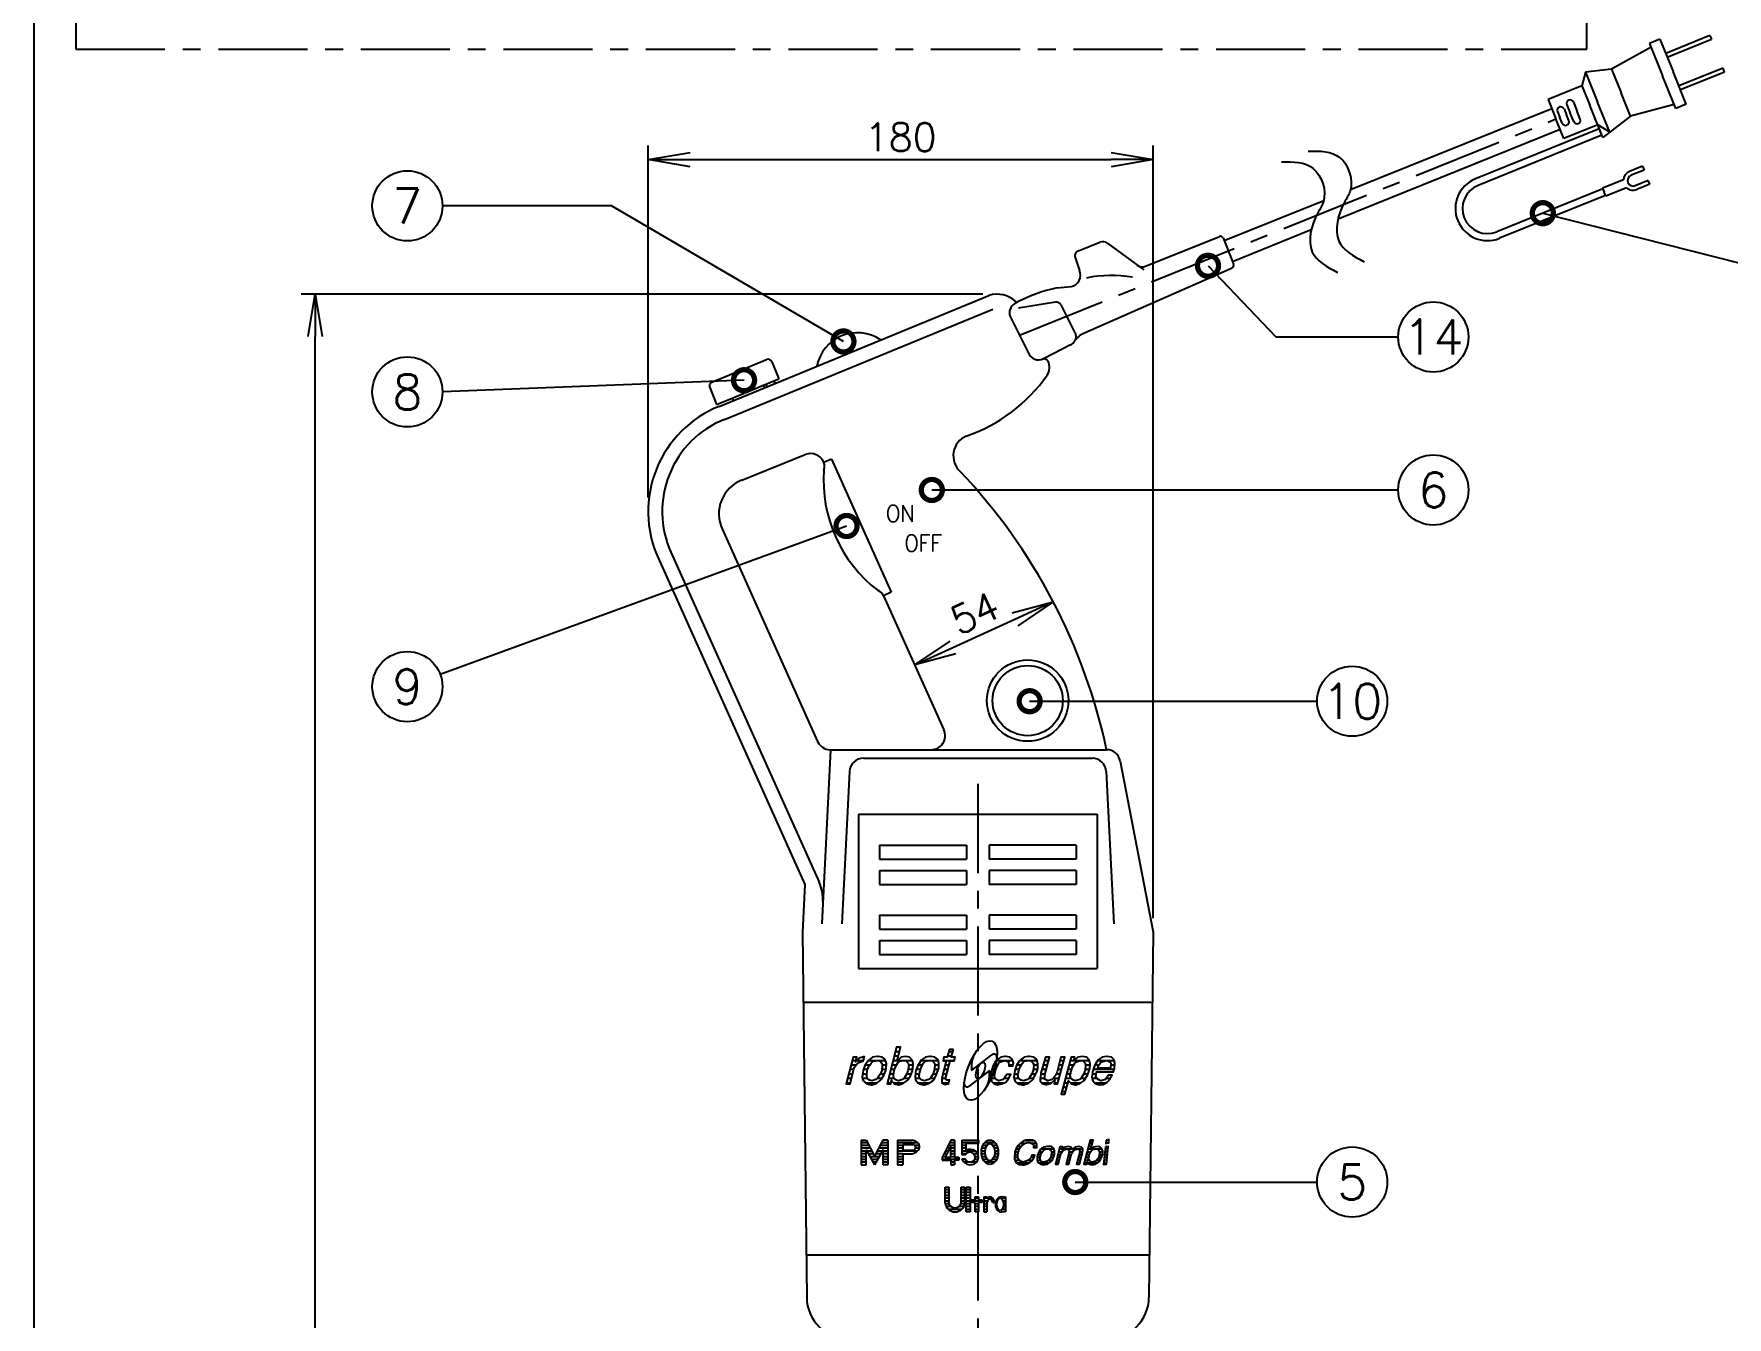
# Model space of a CAD drawing. Extents: x 115 to 2025, y 0 to 1377.
# Drawn here: x 115 to 719, y 689 to 1146 of the extents above; entities that cross this region are included whole.
import ezdxf
from ezdxf.enums import TextEntityAlignment as Align

# ---------------------------------------------------------------- set-up
doc = ezdxf.new("R2010")
doc.units = 0
doc.header["$PDMODE"] = 3
doc.linetypes.add('CENTER', pattern=[50.8, 31.75, -6.35, 6.35, -6.35])
doc.layers.get('0').update_dxf_attribs({"linetype": 'CONTINUOUS'})
doc.layers.get('DEFPOINTS').update_dxf_attribs({"linetype": 'CONTINUOUS'})
for name, color, linetype in [('DANMEN', 7, 'CONTINUOUS'), ('SUNPOU', 7, 'CONTINUOUS'), ('WAKU', 7, 'CONTINUOUS')]:
    doc.layers.add(name, color=color, linetype=linetype)
doc.styles.get("Standard").update_dxf_attribs({"font": 'romans.shx', "bigfont": 'extfont.shx'})
doc.dimstyles.get("Standard").update_dxf_attribs({"dimscale": 5, "dimtxt": 2, "dimasz": 3, "dimexe": 1, "dimexo": 1, "dimgap": 0.6, "dimtad": 3, "dimdec": 0, "dimzin": 0, "dimdsep": 46, "dimtxsty": 'STANDARD', "dimblk1": 'OPEN', "dimblk2": 'OPEN', "dimsah": 1, "dimcen": 1.5, "dimadec": 0, "dimazin": 0, "dimtfac": 1, "dimtdec": 0, "dimtmove": 0, "dimatfit": 0, "dimldrblk": 'DOTSMALL', "dimfxl": 1, "dimtvp": 1, "dimtolj": 1, "dimtzin": 0, "dimarcsym": 0})

# ---------------------------------------------------------------- blocks, each defined once
blk = doc.blocks.new('_DotSmall')
at = {"color": 0, "linetype": 'ByBlock', "const_width": 0.5}
blk.add_lwpolyline([(-0.0625, 0, 1), (0.0625, 0, 1)], format="xyb", close=True, dxfattribs=at)
blk = doc.blocks.new('_OPEN')
at = {"color": 0, "linetype": 'ByBlock'}
for p, q in [((-1, 0.167), (0, 0)), ((0, 0), (-1, -0.167)), ((0, 0), (-1, 0))]:
    blk.add_line(p, q, dxfattribs=at)
blk = doc.blocks.new('*D4')
at = {"layer": 'DEFPOINTS', "color": 0}
for p in [(513.95, 1101.6), (333.95, 976.23), (513.95, 826.31)]:
    blk.add_point(p, dxfattribs=at)
at = {"layer": 'SUNPOU', "color": 0, "lineweight": -2}
for p, q in [((333.95, 981.23), (333.95, 1106.6)), ((513.95, 831.31), (513.95, 1106.6)), ((348.95, 1101.6), (498.95, 1101.6))]:
    blk.add_line(p, q, dxfattribs=at)
at = {"layer": 'SUNPOU', "color": 0, "lineweight": -2, "xscale": 15, "yscale": 15, "zscale": 15, "rotation": 180}
blk.add_blockref('_OPEN', (333.95, 1101.6), dxfattribs=at)
at = {"layer": 'SUNPOU', "color": 0, "lineweight": -2, "xscale": 15, "yscale": 15, "zscale": 15}
blk.add_blockref('_OPEN', (513.95, 1101.6), dxfattribs=at)
at = {"layer": 'SUNPOU', "color": 0, "insert": (423.95, 1109.6), "char_height": 10, "attachment_point": 5}
blk.add_mtext('\\A1;180', dxfattribs=at)
blk = doc.blocks.new('*D5')
at = {"layer": 'DEFPOINTS', "color": 0}
for p in [(478.34, 943.99), (478.34, 943.99), (428.94, 921.51)]:
    blk.add_point(p, dxfattribs=at)
at = {"layer": 'SUNPOU', "color": 0, "lineweight": -2}
blk.add_line((442.59, 927.72), (464.69, 937.78), dxfattribs=at)
at = {"layer": 'SUNPOU', "color": 0, "lineweight": -2, "xscale": 15, "yscale": 15, "zscale": 15}
for p, rotation in [((478.34, 943.99), 24.46685338692671), ((428.94, 921.51), 204.4668533869267)]:
    blk.add_blockref('_OPEN', p, dxfattribs=dict(at, rotation=rotation))
at = {"layer": 'SUNPOU', "color": 0, "insert": (450.33, 940.03), "char_height": 10, "attachment_point": 5, "rotation": 24.46685}
blk.add_mtext('\\A1;54', dxfattribs=at)
blk = doc.blocks.new('*D16')
at = {"layer": 'DEFPOINTS', "color": 0}
for p in [(215.28, 1053.63), (458.27, 1053.63), (406.54, 165.81)]:
    blk.add_point(p, dxfattribs=at)
at = {"layer": 'SUNPOU', "color": 0, "lineweight": -2}
for p, q in [((453.27, 1053.63), (210.28, 1053.63)), ((215.28, 180.81), (215.28, 1038.63)), ((401.54, 165.81), (210.28, 165.81))]:
    blk.add_line(p, q, dxfattribs=at)
at = {"layer": 'SUNPOU', "color": 0, "lineweight": -2, "xscale": 15, "yscale": 15, "zscale": 15}
for p, rotation in [((215.28, 1053.63), 90), ((215.28, 165.81), 270)]:
    blk.add_blockref('_OPEN', p, dxfattribs=dict(at, rotation=rotation))
at = {"layer": 'SUNPOU', "color": 0, "insert": (207.28, 609.72), "char_height": 10, "attachment_point": 5, "rotation": 90}
blk.add_mtext('\\A1;880', dxfattribs=at)

msp = doc.modelspace()

# ---------------------------------------------------------------- linework, layer by layer
at = {"color": 2}
for p, q in [((691.41, 1141.66), (677.32, 1133.81)), ((694.55, 1144.55), (690.85, 1143.05)), ((690.85, 1143.05), (695.53, 1131.46)), ((694.55, 1144.55), (699.24, 1132.96)), ((712.38, 1145.81), (696.61, 1139.45)), ((712.94, 1144.42), (697.18, 1138.06)), ((712.38, 1145.81), (712.94, 1144.42)), ((668.04, 1132.75), (666.76, 1127.92)), ((677.32, 1133.81), (668.04, 1132.75)), ((668.04, 1132.75), (672.35, 1122.09)), ((677.32, 1133.81), (680.69, 1125.46)), ((700.21, 1119.87), (695.53, 1131.46)), ((703.92, 1121.37), (699.24, 1132.96)), ((717.06, 1134.22), (701.3, 1127.86)), ((717.62, 1132.83), (701.86, 1126.47)), ((717.62, 1132.83), (717.06, 1134.22)), ((666.76, 1127.92), (654.7, 1123.05)), ((654.7, 1123.05), (657.51, 1116.1)), ((666.76, 1127.92), (669.57, 1120.97)), ((684.06, 1117.12), (680.69, 1125.46)), ((584.28, 1090.92), (655.98, 1119.89)), ((658.06, 1118.75), (658.9, 1116.66)), ((659.75, 1114.57), (658.9, 1116.66)), ((660.38, 1119.68), (661.22, 1117.6)), ((662.06, 1115.51), (661.22, 1117.6)), ((661.4, 1121.17), (662.61, 1118.16)), ((663.83, 1115.15), (662.61, 1118.16)), ((663.71, 1122.11), (664.93, 1119.1)), ((666.15, 1116.08), (664.93, 1119.1)), ((674.19, 1109.53), (669.57, 1120.97)), ((676.66, 1111.43), (672.35, 1122.09)), ((684.06, 1117.12), (674.19, 1109.53)), ((699.65, 1121.26), (684.06, 1117.12)), ((703.92, 1121.37), (700.21, 1119.87)), ((579.84, 1080.5), (658.98, 1112.47)), ((672.95, 1112.59), (628.8, 1094.75)), ((660.32, 1109.14), (657.51, 1116.1)), ((672.38, 1114.01), (660.32, 1109.14)), ((676.66, 1111.43), (672.38, 1114.01)), ((673.89, 1110.28), (629.73, 1092.44)), ((688.35, 1099.3), (683.71, 1097.43)), ((688.35, 1099.3), (688.91, 1097.91)), ((681.53, 1094.39), (674.11, 1091.4)), ((688.91, 1097.91), (684.28, 1096.04)), ((690.41, 1094.21), (685.77, 1092.33)), ((690.97, 1092.81), (686.34, 1090.94)), ((690.97, 1092.81), (690.41, 1094.21)), ((539.21, 1072.75), (574.74, 1087.07)), ((674.21, 1091.16), (636.42, 1075.9)), ((675.14, 1088.85), (637.35, 1073.58)), ((674.11, 1091.4), (674.67, 1090.01)), ((675.24, 1088.61), (674.67, 1090.01)), ((682.65, 1091.61), (675.24, 1088.61)), ((542.2, 1065.33), (570.31, 1076.66)), ((487.28, 1069.08), (494.88, 1072.14)), ((497.79, 1071.77), (510.56, 1062.3)), ((511.19, 1063.62), (537.54, 1074.23)), ((538.84, 1073.68), (542.6, 1064.35)), ((486.23, 1066.34), (487.7, 1062.1)), ((488.68, 1039.53), (542.1, 1063.07)), ((479.74, 1055.93), (484.67, 1056.38)), ((359.24, 1013.68), (455.42, 1053.21)), ((479.11, 1050.78), (465.9, 1048.63)), ((361.11, 1009.04), (456.83, 1048.34)), ((462.97, 1045.73), (469.59, 1032.38)), ((481.01, 1049.86), (486.34, 1039.13)), ((484.52, 1035.58), (475.04, 1030.73)), ((356.68, 1022.31), (376.08, 1030.34)), ((378.04, 1029.52), (380.53, 1023.52)), ((475.04, 1030.73), (474.36, 1030.45)), ((355.87, 1020.35), (358.35, 1014.34)), ((363.9, 1016.64), (378.68, 1022.75)), ((374.99, 1021.22), (375.37, 1020.3)), ((375.91, 1021.61), (376.29, 1020.68)), ((378.68, 1022.75), (380.53, 1023.52)), ((378.68, 1022.75), (379.06, 1021.83)), ((358.35, 1014.34), (363.9, 1016.64)), ((363.9, 1016.64), (364.27, 1015.75)), ((367.28, 987.37), (389.96, 996.51)), ((399.26, 994.87), (396.52, 993.64)), ((399.26, 994.87), (420.57, 947.44)), ((360.28, 969.99), (394.31, 894.27)), ((337.5, 959.68), (389.82, 843.27)), ((342.06, 961.73), (394.9, 844.14)), ((420.57, 947.44), (417.84, 946.21)), ((417.84, 946.21), (439.34, 898.36)), ((398.95, 891.31), (395.8, 829.31)), ((398.87, 891.31), (497.32, 891.31)), ((410.71, 888.31), (492.2, 888.31)), ((502.23, 887.26), (513.95, 826.31)), ((405.71, 883.57), (402.95, 829.31)), ((497.19, 883.57), (499.95, 829.31)), ((408.95, 868.31), (493.95, 868.31)), ((408.95, 868.31), (408.95, 813.31)), ((493.95, 868.31), (493.95, 813.31)), ((416.45, 857.31), (447.45, 857.31)), ((416.45, 857.31), (416.45, 852.31)), ((447.45, 857.31), (447.45, 852.31)), ((486.45, 857.31), (455.45, 857.31)), ((455.45, 857.31), (455.45, 852.31)), ((486.45, 857.31), (486.45, 852.31)), ((416.45, 852.31), (447.45, 852.31)), ((486.45, 852.31), (455.45, 852.31)), ((416.45, 848.31), (447.45, 848.31)), ((416.45, 848.31), (416.45, 843.31)), ((447.45, 848.31), (447.45, 843.31)), ((486.45, 848.31), (455.45, 848.31)), ((455.45, 848.31), (455.45, 843.31)), ((486.45, 848.31), (486.45, 843.31)), ((389.82, 843.27), (388.95, 826.31)), ((416.45, 843.31), (447.45, 843.31)), ((486.45, 843.31), (455.45, 843.31)), ((416.45, 832.31), (447.45, 832.31)), ((416.45, 832.31), (416.45, 827.31)), ((416.45, 827.31), (447.45, 827.31)), ((447.45, 832.31), (447.45, 827.31)), ((486.45, 832.31), (455.45, 832.31)), ((455.45, 832.31), (455.45, 827.31)), ((486.45, 827.31), (455.45, 827.31)), ((486.45, 832.31), (486.45, 827.31)), ((388.95, 826.31), (390.46, 696.14)), ((416.45, 823.31), (447.45, 823.31)), ((416.45, 823.31), (416.45, 818.31)), ((447.45, 823.31), (447.45, 818.31)), ((486.45, 823.31), (455.45, 823.31)), ((455.45, 823.31), (455.45, 818.31)), ((486.45, 823.31), (486.45, 818.31)), ((513.95, 826.31), (512.45, 696.14)), ((416.45, 818.31), (447.45, 818.31)), ((486.45, 818.31), (455.45, 818.31)), ((408.95, 813.31), (493.95, 813.31)), ((389.65, 801.31), (513.26, 801.31)), ((406.32, 779.01), (408.09, 779.01)), ((406.75, 780.6), (408, 780.6)), ((408.35, 780.6), (410.69, 780.6)), ((411.36, 779.01), (413.03, 779.01)), ((412.53, 780.6), (418.52, 780.6)), ((417.3, 779.01), (418.9, 779.01)), ((420.87, 779.01), (422.54, 779.01)), ((421.28, 780.6), (422.69, 780.6)), ((421.69, 782.19), (423.12, 782.19)), ((422.11, 783.78), (423.54, 783.78)), ((422.85, 780.6), (428.1, 780.6)), ((426.77, 779.01), (428.41, 779.01)), ((430.18, 779.01), (431.76, 779.01)), ((431.24, 780.6), (437.32, 780.6)), ((436.11, 779.01), (437.6, 779.01)), ((439.09, 780.6), (443.11, 780.6)), ((439.81, 779.01), (441.23, 779.01)), ((440.64, 782.19), (442.09, 782.19)), ((441.11, 783.78), (442.55, 783.78)), ((449.24, 776.99), (456.47, 782.63)), ((457.01, 779.01), (458.61, 779.01)), ((458.04, 780.6), (463.83, 780.6)), ((462.49, 779.01), (464.03, 779.01)), ((465.39, 779.01), (466.97, 779.01)), ((466.57, 780.6), (472.53, 780.6)), ((471.33, 779.01), (472.82, 779.01)), ((474.78, 779.01), (476.25, 779.01)), ((475.24, 780.6), (476.69, 780.6)), ((480.35, 779.01), (481.74, 779.01)), ((480.74, 780.6), (482.17, 780.6)), ((484, 779.01), (485.63, 779.01)), ((484.42, 780.6), (485.73, 780.6)), ((485.89, 780.6), (491.18, 780.6)), ((489.82, 779.01), (491.44, 779.01)), ((493.28, 779.01), (494.71, 779.01)), ((494.26, 780.6), (500.03, 780.6)), ((498.83, 779.01), (500.27, 779.01)), ((404.59, 772.65), (406.03, 772.65)), ((405.02, 774.24), (406.41, 774.24)), ((405.46, 775.83), (406.8, 775.83)), ((405.89, 777.42), (407.18, 777.42)), ((410.36, 774.24), (412.1, 774.24)), ((410.38, 775.83), (411.92, 775.83)), ((410.72, 777.42), (412.18, 777.42)), ((411.35, 772.65), (415.61, 772.65)), ((415.64, 774.24), (417.3, 774.24)), ((416.72, 775.83), (418.19, 775.83)), ((417.21, 777.42), (418.7, 777.42)), ((419.22, 772.65), (420.5, 772.65)), ((419.63, 774.24), (421.6, 774.24)), ((420.05, 775.83), (421.46, 775.83)), ((420.46, 777.42), (421.82, 777.42)), ((421.41, 772.65), (425.15, 772.65)), ((425.13, 774.24), (426.89, 774.24)), ((426.21, 775.83), (427.73, 775.83)), ((426.6, 777.42), (428.22, 777.42)), ((429.18, 774.24), (430.77, 774.24)), ((429.2, 775.83), (430.63, 775.83)), ((429.54, 777.42), (430.99, 777.42)), ((430, 772.65), (434.31, 772.65)), ((434.46, 774.24), (436.06, 774.24)), ((435.53, 775.83), (436.85, 775.83)), ((435.9, 777.42), (437.44, 777.42)), ((438.57, 772.65), (441.08, 772.65)), ((438.59, 774.24), (440.01, 774.24)), ((439, 775.83), (440.35, 775.83)), ((439.41, 777.42), (440.79, 777.42)), ((455.56, 776.99), (448.33, 771.36)), ((456.03, 774.24), (457.62, 774.24)), ((456.05, 775.83), (457.48, 775.83)), ((456.44, 777.42), (457.84, 777.42)), ((456.79, 772.65), (460.93, 772.65)), ((460.93, 774.24), (462.49, 774.24)), ((464.39, 774.24), (465.98, 774.24)), ((464.42, 775.83), (465.84, 775.83)), ((464.76, 777.42), (466.21, 777.42)), ((465.22, 772.65), (469.65, 772.65)), ((469.67, 774.24), (471.28, 774.24)), ((470.76, 775.83), (472.11, 775.83)), ((471.25, 777.42), (472.73, 777.42)), ((473.64, 774.24), (475.25, 774.24)), ((473.94, 775.83), (475.38, 775.83)), ((474.2, 772.65), (477.79, 772.65)), ((474.33, 777.42), (475.81, 777.42)), ((478.38, 774.24), (480.44, 774.24)), ((478.7, 772.65), (480.01, 772.65)), ((479.49, 775.83), (480.87, 775.83)), ((479.95, 777.42), (481.31, 777.42)), ((482.29, 772.65), (483.57, 772.65)), ((482.72, 774.24), (484.64, 774.24)), ((483.14, 775.83), (484.53, 775.83)), ((483.57, 777.42), (484.9, 777.42)), ((484.44, 772.65), (488.18, 772.65)), ((488.19, 774.24), (489.82, 774.24)), ((489.25, 775.83), (490.71, 775.83)), ((489.73, 777.42), (491.25, 777.42)), ((492.21, 774.24), (493.84, 774.24)), ((492.24, 775.83), (493.66, 775.83)), ((492.63, 777.42), (500.05, 777.42)), ((492.97, 772.65), (497.21, 772.65)), ((497.26, 774.24), (498.73, 774.24)), ((481.86, 771.06), (483.15, 771.06)), ((409.89, 752.12), (409.89, 743.37)), ((409.89, 752.12), (411.68, 752.12)), ((412.12, 751.27), (409.89, 751.27)), ((412.64, 750.27), (409.89, 750.27)), ((413.16, 749.27), (409.89, 749.27)), ((411.6, 743.37), (411.6, 748.7)), ((411.6, 748.7), (414.64, 743.37)), ((411.68, 752.12), (414.64, 746.41)), ((417.59, 752.13), (414.64, 746.41)), ((417.67, 748.7), (414.64, 743.37)), ((419.38, 749.27), (416.11, 749.27)), ((419.38, 750.27), (416.63, 750.27)), ((419.38, 751.27), (417.14, 751.27)), ((419.38, 752.13), (417.59, 752.13)), ((417.68, 743.37), (417.67, 748.7)), ((419.38, 752.13), (419.39, 743.38)), ((422.82, 752.15), (425.51, 752.16)), ((422.82, 752.15), (422.82, 743.37)), ((430.09, 751.27), (422.82, 751.27)), ((424.69, 750.27), (422.82, 750.27)), ((424.69, 749.27), (422.82, 749.27)), ((424.68, 750.61), (428.26, 750.64)), ((424.68, 750.61), (424.7, 748.53)), ((428.32, 748.56), (424.7, 748.53)), ((425.51, 752.16), (428.03, 752.16)), ((430.68, 750.27), (428.93, 750.27)), ((430.59, 749.27), (429.24, 749.27)), ((441.82, 752.2), (438.7, 746.01)), ((441.82, 750.14), (439.85, 746.1)), ((441.4, 749.27), (440.34, 749.27)), ((443.14, 750.27), (440.85, 750.27)), ((443.14, 751.27), (441.35, 751.27)), ((443.14, 752.2), (441.82, 752.2)), ((441.82, 746.1), (441.82, 750.14)), ((443.14, 749.27), (441.82, 749.27)), ((443.14, 752.2), (443.14, 746.1)), ((445.7, 752.2), (451.7, 752.2)), ((445.7, 752.2), (445.7, 747.08)), ((451.7, 751.27), (445.7, 751.27)), ((447.12, 750.27), (445.7, 750.27)), ((447.12, 749.27), (445.7, 749.27)), ((451.7, 750.93), (447.12, 750.93)), ((447.12, 750.93), (447.12, 748.44)), ((451.7, 752.2), (451.7, 750.93)), ((454.2, 749.27), (452.86, 749.27)), ((454.67, 750.27), (453.2, 750.27)), ((457.56, 751.27), (453.84, 751.27)), ((458.2, 750.27), (456.81, 750.27)), ((458.54, 749.27), (457.28, 749.27)), ((465.09, 749.06), (466.3, 749.06)), ((465.62, 750.06), (466.99, 750.06)), ((466.59, 751.06), (468.27, 751.06)), ((468.3, 752.06), (471.17, 752.06)), ((470.5, 751.06), (472.25, 751.06)), ((471.29, 750.06), (472.47, 750.06)), ((474.06, 749.06), (478.58, 749.06)), ((480.53, 749.06), (481.57, 749.06)), ((481.75, 749.06), (485.06, 749.06)), ((485.28, 749.06), (488.92, 749.06)), ((490.73, 749.06), (491.75, 749.06)), ((490.99, 750.06), (492, 750.06)), ((491.26, 751.06), (492.26, 751.06)), ((491.53, 752.06), (492.52, 752.06)), ((491.85, 749.06), (495.69, 749.06)), ((496.87, 749.07), (497.86, 749.22)), ((497.05, 751.12), (498.11, 751.29)), ((497.2, 752.16), (498.18, 752.31)), ((413.67, 748.27), (409.89, 748.27)), ((411.6, 747.27), (409.89, 747.27)), ((411.6, 746.27), (409.89, 746.27)), ((411.6, 745.27), (409.89, 745.27)), ((411.6, 744.27), (409.89, 744.27)), ((409.89, 743.37), (411.6, 743.37)), ((414.19, 747.27), (412.41, 747.27)), ((416.29, 746.27), (412.98, 746.27)), ((415.72, 745.27), (413.55, 745.27)), ((415.15, 744.27), (414.12, 744.27)), ((416.86, 747.27), (415.08, 747.27)), ((419.38, 748.27), (415.6, 748.27)), ((419.39, 747.27), (417.67, 747.27)), ((419.39, 746.27), (417.67, 746.27)), ((419.39, 745.27), (417.68, 745.27)), ((419.39, 744.27), (417.68, 744.27)), ((419.39, 743.38), (417.68, 743.37)), ((429.87, 748.27), (422.82, 748.27)), ((424.71, 747.27), (422.82, 747.27)), ((424.71, 746.27), (422.82, 746.27)), ((424.71, 745.27), (422.82, 745.27)), ((424.71, 744.27), (422.82, 744.27)), ((422.82, 743.37), (424.73, 743.37)), ((424.71, 747.28), (424.71, 743.37)), ((424.71, 747.28), (428.03, 747.28)), ((438.7, 746.01), (438.7, 745.07)), ((444.7, 745.27), (438.7, 745.27)), ((438.7, 745.07), (441.82, 745.07)), ((439.93, 746.27), (438.83, 746.27)), ((440.42, 747.27), (439.34, 747.27)), ((440.91, 748.27), (439.84, 748.27)), ((439.85, 746.1), (441.82, 746.1)), ((443.14, 748.27), (441.82, 748.27)), ((443.14, 747.27), (441.82, 747.27)), ((443.14, 746.27), (441.82, 746.27)), ((441.82, 745.07), (441.82, 743.38)), ((443.14, 744.27), (441.82, 744.27)), ((441.82, 743.38), (442.76, 743.38)), ((443.14, 743.38), (441.82, 743.38)), ((443.14, 746.1), (444.7, 746.1)), ((444.7, 745.07), (443.14, 745.07)), ((443.14, 745.07), (443.14, 743.38)), ((444.7, 746.1), (444.7, 745.07)), ((450.56, 748.27), (445.7, 748.27)), ((447.27, 747.27), (445.7, 747.27)), ((445.7, 747.08), (447.13, 747.08)), ((445.78, 745.48), (446.99, 745.48)), ((447.09, 745.27), (445.85, 745.27)), ((450.91, 744.27), (446.49, 744.27)), ((451.42, 747.27), (450.01, 747.27)), ((451.55, 745.27), (450.3, 745.27)), ((451.7, 746.27), (450.49, 746.27)), ((454.03, 748.27), (452.71, 748.27)), ((454.04, 747.27), (452.73, 747.27)), ((454.27, 746.27), (452.91, 746.27)), ((454.83, 745.27), (453.3, 745.27)), ((457.38, 744.27), (454.02, 744.27)), ((458.1, 745.27), (456.65, 745.27)), ((458.49, 746.27), (457.22, 746.27)), ((458.67, 747.27), (457.44, 747.27)), ((458.69, 748.27), (457.46, 748.27)), ((464.49, 746.06), (465.72, 746.06)), ((464.54, 747.06), (465.72, 747.06)), ((464.61, 745.06), (466.18, 745.06)), ((464.71, 748.06), (465.91, 748.06)), ((465.26, 744.06), (469.7, 744.06)), ((469.51, 745.06), (470.89, 745.06)), ((470.42, 746.06), (471.51, 746.06)), ((472.6, 746.06), (473.73, 746.06)), ((472.61, 745.06), (473.75, 745.06)), ((472.83, 747.06), (473.92, 747.06)), ((473.09, 744.06), (476.91, 744.06)), ((473.28, 748.06), (474.49, 748.06)), ((476.77, 745.06), (477.87, 745.06)), ((477.37, 746.06), (478.4, 746.06)), ((477.62, 747.06), (478.7, 747.06)), ((477.68, 748.06), (478.8, 748.06)), ((479.21, 744.06), (480.2, 744.06)), ((479.47, 745.06), (480.48, 745.06)), ((479.74, 746.06), (480.75, 746.06)), ((480, 747.06), (481.03, 747.06)), ((480.27, 748.06), (481.55, 748.06)), ((482.99, 744.06), (483.99, 744.06)), ((483.26, 745.06), (484.27, 745.06)), ((483.52, 746.06), (484.54, 746.06)), ((483.78, 747.06), (484.82, 747.06)), ((483.92, 748.06), (485.34, 748.06)), ((486.7, 744.06), (487.78, 744.06)), ((486.99, 745.06), (488.04, 745.06)), ((487.27, 746.06), (488.31, 746.06)), ((487.56, 747.06), (488.58, 747.06)), ((487.71, 748.06), (488.8, 748.06)), ((489.4, 744.06), (490.38, 744.06)), ((489.66, 745.06), (491.07, 745.06)), ((489.93, 746.06), (490.98, 746.06)), ((490.2, 747.06), (491.2, 747.06)), ((490.46, 748.06), (491.68, 748.06)), ((490.8, 744.06), (494.1, 744.06)), ((493.91, 745.06), (495.03, 745.06)), ((494.51, 746.06), (495.53, 746.06)), ((494.76, 747.06), (495.92, 747.06)), ((494.8, 748.06), (495.96, 748.06)), ((496.29, 743.91), (497.35, 744.08)), ((496.4, 744.94), (497.45, 745.11)), ((496.52, 745.97), (497.55, 746.14)), ((496.64, 747), (497.66, 747.17)), ((496.76, 748.03), (497.76, 748.19)), ((439.8, 735.4), (441.06, 735.4)), ((441.08, 734.47), (439.8, 734.47)), ((441.06, 733.47), (439.8, 733.47)), ((441.06, 732.47), (439.8, 732.47)), ((441.06, 731.47), (439.8, 731.47)), ((441.06, 730.47), (439.8, 730.47)), ((446.79, 734.47), (445.5, 734.47)), ((445.51, 735.4), (446.81, 735.4)), ((446.81, 733.47), (445.51, 733.47)), ((446.81, 732.47), (445.51, 732.47)), ((446.81, 731.47), (445.51, 731.47)), ((446.81, 730.47), (445.51, 730.47)), ((447.24, 726.57), (447.24, 735.4)), ((448.7, 734.47), (447.24, 734.47)), ((448.7, 733.47), (447.24, 733.47)), ((448.7, 732.47), (447.24, 732.47)), ((448.7, 731.47), (447.24, 731.47)), ((448.7, 730.47), (447.24, 730.47)), ((447.28, 735.4), (448.7, 735.4)), ((448.7, 735.4), (448.7, 726.57)), ((449.23, 729.93), (449.23, 730.9)), ((449.23, 730.9), (450.49, 730.9)), ((453.04, 730.47), (449.23, 730.47)), ((450.49, 730.9), (450.49, 731.96)), ((450.49, 731.96), (451.7, 731.96)), ((450.49, 731.47), (451.7, 731.47)), ((451.7, 731.96), (451.7, 730.9)), ((451.7, 730.9), (453.04, 730.9)), ((453.04, 730.9), (453.04, 729.93)), ((453.58, 731.96), (454.71, 731.96)), ((453.58, 731.96), (453.58, 726.57)), ((456.72, 731.47), (453.58, 731.47)), ((454.91, 730.47), (453.58, 730.47)), ((454.71, 731.96), (454.71, 731.36)), ((457.26, 730.47), (456.61, 730.47)), ((458.39, 730.47), (457.91, 730.47)), ((459.15, 731.47), (458.58, 731.47)), ((461.32, 731.47), (459.68, 731.47)), ((461.32, 730.47), (460.43, 730.47)), ((460.65, 731.74), (460.65, 731.96)), ((460.65, 731.96), (461.32, 731.96)), ((461.32, 731.96), (461.32, 726.57)), ((441.14, 729.47), (439.84, 729.47)), ((441.96, 728.47), (440.19, 728.47)), ((445.62, 727.47), (440.99, 727.47)), ((446.42, 728.47), (444.61, 728.47)), ((446.77, 729.47), (445.44, 729.47)), ((448.7, 729.47), (447.24, 729.47)), ((448.7, 728.47), (447.24, 728.47)), ((448.7, 727.47), (447.24, 727.47)), ((448.7, 726.57), (447.24, 726.57)), ((450.45, 729.93), (449.23, 729.93)), ((450.49, 726.57), (450.49, 729.93)), ((451.7, 729.47), (450.49, 729.47)), ((451.7, 728.47), (450.49, 728.47)), ((451.7, 727.47), (450.49, 727.47)), ((451.7, 726.57), (450.49, 726.57)), ((453.04, 729.93), (451.7, 729.93)), ((451.7, 729.93), (451.7, 726.57)), ((454.71, 729.47), (453.58, 729.47)), ((454.71, 728.47), (453.58, 728.47)), ((454.71, 727.47), (453.58, 727.47)), ((453.58, 726.57), (454.71, 726.57)), ((454.71, 729.88), (454.71, 726.57)), ((456.79, 729.98), (457.37, 729.98)), ((458.22, 729.47), (457.7, 729.47)), ((458.31, 728.47), (457.79, 728.47)), ((458.75, 727.47), (458.23, 727.47)), ((461.32, 727.47), (460.07, 727.47)), ((461.32, 728.47), (460.52, 728.47)), ((460.58, 726.57), (460.58, 726.76)), ((461.32, 726.58), (460.58, 726.58)), ((461.32, 729.47), (460.6, 729.47)), ((390.28, 711.31), (512.63, 711.31))]:
    msp.add_line(p, q, dxfattribs=at)
at = {"color": 2, "linetype": 'CENTER'}
msp.add_line((466.28, 1039.06), (657.51, 1116.1), dxfattribs=at)
at = {"color": 4}
msp.add_line((481.44, 769.48), (482.72, 769.48), dxfattribs=at)
at = {"color": 2}
for points in [[(427.15, 781.71), (425.7, 782.03), (424.09, 781.71), (422.65, 780.42), (423.93, 785.25), (422.49, 785.25), (419.11, 772.22), (420.4, 772.22), (420.72, 773.51), (420.72, 773.35), (421.68, 772.38), (421.68, 772.22), (423.13, 771.9), (423.29, 771.9), (424.74, 772.38), (426.18, 773.35), (426.51, 773.67), (427.47, 775.11), (428.11, 776.88), (428.27, 777.69), (428.44, 779.3), (428.11, 780.58)], [(410.75, 781.87), (409.14, 781.39), (407.85, 780.1), (408.33, 781.71), (407.05, 781.71), (404.48, 772.22), (405.92, 772.22), (407.21, 777.53), (407.53, 778.17), (408.5, 779.62), (408.82, 779.78), (410.26, 780.26), (410.59, 780.26), (411.07, 781.87)], [(415.89, 782.03), (415.57, 782.03), (413.96, 781.71), (412.68, 780.74), (412.19, 780.26), (411.23, 778.81), (410.59, 777.04), (410.43, 776.24), (410.26, 774.63), (410.59, 773.35), (410.91, 773.02), (411.87, 772.22), (413.32, 771.9), (413.64, 771.9), (415.25, 772.38), (416.54, 773.35), (417.02, 773.83), (417.98, 775.28), (418.63, 777.04), (418.79, 777.85), (418.95, 779.46), (418.47, 780.74), (418.3, 781.06), (417.34, 781.71)], [(413.64, 773.35), (412.84, 773.51), (412.03, 774.31), (411.87, 775.28), (412.03, 777.04), (412.52, 778.33), (413.48, 779.62), (414.12, 780.26), (415.57, 780.58), (416.38, 780.58), (417.18, 779.62), (417.34, 778.81), (417.18, 777.04), (416.7, 775.76), (415.73, 774.31), (415.09, 773.83)], [(423.61, 780.26), (425.06, 780.58), (425.7, 780.58), (426.67, 779.62), (426.83, 778.65), (426.51, 776.88), (426.18, 775.76), (425.22, 774.31), (424.58, 773.83), (423.13, 773.35), (422.49, 773.51), (421.52, 774.31), (421.36, 775.28), (421.68, 777.04), (422.16, 778.33), (422.97, 779.78)], [(436.64, 775.28), (437.6, 777.85), (437.6, 779.46), (437.28, 780.74), (437.12, 781.06), (436.15, 781.71), (434.71, 782.03), (434.22, 782.03), (432.78, 781.71), (431.33, 780.74), (430.04, 778.81), (429.4, 777.04), (429.24, 776.24), (429.08, 774.63), (429.4, 773.35), (429.56, 773.02), (430.53, 772.22), (431.97, 771.9), (432.46, 771.9), (433.9, 772.38), (435.35, 773.35), (435.83, 773.83)], [(432.46, 773.35), (431.65, 773.51), (430.69, 774.31), (430.53, 775.28), (430.85, 777.04), (431.33, 778.33), (432.13, 779.62), (432.78, 780.26), (434.39, 780.58), (435.03, 780.58), (435.99, 779.62), (436.15, 778.81), (435.83, 777.04), (435.51, 775.76), (434.55, 774.31), (433.9, 773.83)], [(442.75, 784.44), (441.3, 784.44), (440.5, 781.71), (439.37, 781.71), (439.05, 780.42), (440.17, 780.42), (438.57, 774.15), (438.57, 772.54), (439.85, 772.06), (440.34, 772.22), (440.98, 772.22), (441.3, 773.67), (440.82, 773.51), (440.5, 773.51), (440.01, 773.83), (440.01, 774.63), (441.62, 780.42), (443.07, 780.42), (443.39, 781.71), (441.94, 781.71)], [(461.4, 782.03), (461.08, 782.03), (459.63, 781.71), (458.19, 780.74), (457.7, 780.26), (456.9, 778.81), (456.26, 776.88), (456.09, 776.24), (455.93, 774.63), (456.26, 773.35), (456.26, 773.18), (457.22, 772.22), (458.51, 771.9), (459.95, 772.22), (461.4, 772.86), (462.37, 773.99), (463.17, 775.6), (461.88, 775.6), (461.72, 775.44), (460.76, 773.99), (460.44, 773.83), (458.99, 773.35), (458.51, 773.51), (457.54, 774.31), (457.38, 775.28), (457.7, 777.04), (458.19, 778.33), (458.99, 779.62), (459.47, 780.1), (461.08, 780.58), (461.24, 780.58), (462.37, 780.1), (462.53, 778.65), (463.97, 778.65), (464.14, 779.78), (463.65, 781.06), (462.85, 781.71)], [(469.92, 782.03), (469.44, 782.03), (467.99, 781.71), (466.71, 780.74), (466.23, 780.26), (465.26, 778.81), (464.62, 777.04), (464.46, 776.24), (464.3, 774.63), (464.62, 773.35), (464.78, 773.02), (465.74, 772.22), (467.19, 771.9), (467.67, 771.9), (469.28, 772.38), (470.57, 773.35), (471.05, 773.83), (471.85, 775.28), (472.66, 777.04), (472.82, 777.85), (472.82, 779.46), (472.5, 780.74), (472.34, 781.06), (471.37, 781.71)], [(467.67, 773.35), (466.87, 773.51), (465.9, 774.31), (465.74, 775.28), (466.06, 777.04), (466.55, 778.33), (467.35, 779.62), (467.99, 780.26), (469.6, 780.58), (470.25, 780.58), (471.21, 779.62), (471.37, 778.81), (471.21, 777.04), (470.73, 775.76), (469.76, 774.31), (469.12, 773.83)], [(475.39, 775.92), (477, 781.71), (475.55, 781.71), (473.94, 776.08), (473.94, 775.6), (473.62, 774.15), (473.62, 773.35), (474.43, 772.38), (475.71, 772.06), (476.03, 772.06), (477.48, 772.38), (478.93, 773.67), (478.61, 772.22), (479.89, 772.22), (482.47, 781.71), (481.02, 781.71), (479.73, 776.56), (479.41, 775.6), (478.45, 774.31), (477.96, 773.83), (476.36, 773.35), (475.23, 773.99)], [(485.68, 780.42), (486.01, 781.71), (484.72, 781.71), (481.18, 768.52), (482.47, 768.52), (483.75, 773.35), (484.72, 772.38), (484.72, 772.22), (486.17, 771.9), (486.33, 771.9), (487.77, 772.38), (489.22, 773.35), (490.51, 775.28), (491.15, 777.04), (491.31, 777.69), (491.47, 779.3), (491.15, 780.74), (490.99, 780.74), (490.19, 781.71), (488.9, 782.03), (487.13, 781.71)], [(488.1, 780.58), (488.74, 780.58), (489.7, 779.62), (489.86, 778.81), (489.7, 777.2), (489.22, 775.76), (488.26, 774.31), (487.77, 773.83), (486.17, 773.35), (485.52, 773.51), (484.56, 774.31), (484.4, 775.11), (484.72, 776.88), (485.2, 778.33), (486.01, 779.62), (486.65, 780.1)], [(500, 780.74), (499.03, 781.71), (497.58, 782.03), (497.26, 782.03), (495.81, 781.71), (494.37, 780.74), (493.88, 780.1), (493.08, 778.65), (492.44, 776.88), (492.28, 776.24), (492.12, 774.63), (492.44, 773.35), (492.6, 773.02), (493.4, 772.22), (494.85, 771.9), (496.14, 772.06), (497.58, 772.86), (498.39, 773.67), (499.35, 775.28), (498.07, 775.28), (496.94, 773.83), (496.78, 773.83), (495.33, 773.35), (494.85, 773.51), (493.88, 774.15), (493.56, 774.79), (493.72, 776.56), (499.83, 776.56), (499.83, 776.72), (500, 777.2), (500.16, 777.85), (500.32, 779.46)], [(494.21, 777.85), (494.37, 778.49), (495.33, 779.94), (495.65, 780.1), (497.26, 780.58), (497.58, 780.58), (498.71, 779.94), (498.87, 779.46), (498.71, 777.85)], [(472.42, 750.76), (471.97, 751.57), (471.79, 751.75), (470.89, 752.2), (469.81, 752.29), (468.63, 752.2), (467.55, 751.75), (466.65, 751.12), (465.66, 750.13), (465.12, 749.14), (464.67, 747.97), (464.58, 747.51), (464.49, 746.34), (464.49, 745.35), (464.85, 744.54), (465.39, 743.91), (466.2, 743.46), (467.28, 743.37), (468, 743.37), (469.09, 743.73), (470.08, 744.27), (470.62, 744.72), (471.34, 745.62), (471.79, 746.79), (470.71, 746.79), (470.35, 745.89), (469.54, 745.08), (468.73, 744.63), (467.64, 744.36), (467.46, 744.36), (466.56, 744.63), (465.93, 745.35), (465.75, 745.71), (465.66, 746.7), (465.84, 747.79), (466.02, 748.51), (466.56, 749.59), (467.37, 750.49), (468.36, 751.12), (469.54, 751.3), (470.17, 751.21), (470.98, 750.85), (471.25, 750.49), (471.34, 749.5), (472.51, 749.5)], [(473.77, 748.78), (473.14, 747.88), (472.69, 746.7), (472.6, 746.16), (472.6, 745.08), (472.87, 744.27), (473.05, 744.09), (473.77, 743.55), (474.86, 743.37), (475.13, 743.46), (476.3, 743.64), (477.2, 744.27), (477.56, 744.63), (478.19, 745.53), (478.64, 746.7), (478.73, 747.24), (478.82, 748.33), (478.55, 749.14), (478.37, 749.32), (477.65, 749.86), (476.57, 749.95), (476.21, 749.95), (475.13, 749.68), (474.14, 749.14)], [(474.5, 744.36), (473.77, 744.9), (473.68, 745.53), (473.77, 746.7), (474.14, 747.61), (474.77, 748.42), (475.22, 748.78), (476.3, 749.05), (476.84, 748.96), (477.56, 748.42), (477.74, 747.88), (477.56, 746.7), (477.29, 745.8), (476.66, 744.9), (476.12, 744.63), (475.04, 744.36)], [(487.66, 747.42), (486.58, 743.64), (487.66, 743.64), (488.65, 747.33), (488.65, 747.51), (488.92, 748.51), (488.92, 749.14), (488.38, 749.68), (487.3, 749.95), (486.13, 749.68), (485.14, 748.96), (484.6, 749.68), (483.69, 749.95), (482.43, 749.68), (481.53, 748.87), (481.71, 749.77), (480.72, 749.77), (479.09, 743.64), (480.09, 743.64), (481.08, 747.24), (481.26, 747.61), (481.89, 748.6), (482.07, 748.69), (483.15, 749.05), (483.96, 748.69), (483.87, 747.42), (482.88, 743.64), (483.87, 743.64), (484.87, 747.24), (485.05, 747.61), (485.68, 748.6), (485.86, 748.69), (486.94, 749.05), (487.75, 748.69)], [(493.43, 743.64), (494.42, 744.27), (494.69, 744.54), (495.33, 745.53), (495.96, 747.15), (495.96, 748.24), (495.69, 749.05), (495.69, 749.23), (494.96, 749.77), (493.88, 749.95), (492.8, 749.68), (492.62, 749.68), (491.72, 748.96), (492.53, 752.11), (491.54, 752.11), (489.28, 743.64), (490.28, 743.64), (490.46, 744.36), (490.55, 744.36), (491.18, 743.64), (492.26, 743.37)], [(491.72, 744.36), (491.09, 744.99), (490.91, 745.62), (491.09, 746.7), (491.36, 747.61), (491.99, 748.51), (492.44, 748.78), (493.52, 749.05), (494.06, 748.96), (494.69, 748.42), (494.87, 747.79), (494.69, 746.61), (494.42, 745.8), (493.79, 744.9), (493.34, 744.63), (492.26, 744.36)], [(496.96, 749.79), (496.24, 743.47), (497.3, 743.64), (497.93, 749.95)], [(497.21, 752.21), (497.04, 750.99), (498.1, 751.16), (498.19, 752.36)]]:
    msp.add_lwpolyline(points, close=True, dxfattribs=at)
for radius in [14.5, 12.5]:
    msp.add_circle((469.21, 908.81), radius, dxfattribs=at)
for centre, radius, start, end in [((662.55, 1121.64), 1.25, 22, 202), ((659.22, 1119.21), 1.25, 22, 202), ((660.91, 1115.04), 1.25, 202, 22), ((664.99, 1115.61), 1.25, 202, 22), ((633.08, 1084.17), 11.42, 112, 292), ((633.08, 1084.17), 8.92, 112, 292), ((685.02, 1094.19), 3.5, 112, 176.62307), ((685.02, 1094.19), 2, 112, 202), ((685.02, 1094.19), 2, 202, 292), ((685.02, 1094.19), 3.5, 227.37693, 292), ((537.91, 1073.31), 1, 21.93762, 111.94214), ((488.02, 1067.23), 2, 111.94214, 206.38965), ((496, 1069.36), 3, 53.45044, 111.94214), ((510.07, 1066.4), 3, 233.45044, 291.94214), ((541.67, 1063.98), 1, 295.50489, 21.93762), ((483.82, 1060.49), 4.2, 281.6649, 22.53148), ((499.19, 1014.77), 45.55, 80.68655, 101.41239), ((458.27, 1043.66), 9.97, 47.64772, 106.645), ((466.37, 1047.06), 3.65, 117.46323, 201.23658), ((491.88, 1000.56), 56.69, 102.36924, 118.66704), ((464.78, 1050.74), 0.351, 310.83581, 54.1777), ((479.4, 1048.96), 1.84, 29.15165, 99.12004), ((408.48, 1025.26), 14.66, 55.45791, 169.22644), ((494.75, 1030.23), 11.1, 123.11949, 145.35063), ((484.65, 1038.39), 1.84, 313.65926, 23.62765), ((473.09, 1034.17), 3.93, 207.07196, 295.01164), ((483.15, 1038.25), 3, 297.08487, 325.35063), ((376.66, 1028.95), 1.5, 22.48293, 112.48293), ((474.84, 1028.63), 1.99, 34.94705, 92.71464), ((471.99, 1027.54), 5, 327.3379, 26.38965), ((357.25, 1020.92), 1.5, 112.48293, 202.48293), ((428.07, 1058.63), 58.8, 289.05653, 324.93454), ((374.33, 976.23), 40.38, 111.94214, 204.19891), ((374.33, 976.23), 35.38, 111.94214, 204.19891), ((450.29, 996.07), 7.6, 113.40116, 227.5724), ((391.83, 991.86), 5.02, 20.78184, 111.86232), ((445.69, 987.23), 49.23, 175.65512, 232.7427), ((393.33, 992.2), 3.5, 339.19891, 24.19891), ((295.02, 848.18), 206.85, 12.03759, 43.46134), ((372.13, 975.32), 13, 111.94214, 204.19891), ((414.64, 944.77), 3.5, 24.19891, 69.19891), ((398.87, 896.31), 5, 204.19891, 270), ((434.78, 896.31), 5, 270, 24.19891), ((410.71, 883.31), 5, 90, 177.08916), ((492.2, 883.31), 5, 2.91084, 90), ((497.32, 886.31), 5, 10.88553, 90), ((381.22, 837.99), 15, 357.08916, 24.19891), ((458.48, 778.36), 9.34, 151.19469, 188.41816), ((457.13, 781.77), 1.08, 354.17382, 127.93019), ((446.32, 775.63), 9.34, 331.19469, 8.41816), ((447.67, 772.22), 1.08, 174.17382, 307.93019), ((405.45, 696.31), 15, 180.66108, 270), ((497.45, 696.31), 15, 270, 359.33892)]:
    msp.add_arc(centre, radius, start, end, dxfattribs=at)
for centre, major_axis, ratio in [((452.4, 776.99), (-4.13, -10.5), 0.400039), ((452.4, 776.99), (-1.16, -2.94), 0.400039), ((455.7, 747.87), (0, -4.34), 0.691781), ((455.74, 747.87), (0, -3.06), 0.565892), ((459.41, 729.31), (0, -2.21), 0.540397)]:
    msp.add_ellipse(centre, major_axis=major_axis, ratio=ratio, dxfattribs=at)
for centre, major_axis, ratio, start_param, end_param in [((426.76, 749.62), (-3.94, 0.01), 0.680444, 6.283185, 6.286932), ((426.76, 749.62), (3.94, 0.54), 0.643874, -1.330648, 1.155507), ((427.01, 749.59), (-2.3, 0), 0.542115, 8.457199, 10.422642), ((448.7, 746.12), (-3, 0), 0.914424, 0.236765, 5.266128), ((448.67, 746.11), (-1.77, 0.48), 0.947626, 0.646435, 5.968244), ((455.76, 729.26), (0, -2.69), 0.621478, 1.840728, 3.821932), ((455.76, 729.07), (0, 2.08), 0.549052, 5.163424, 7.454248), ((459.81, 729.27), (0, -2.7), 0.786839, 2.734181, 6.655857)]:
    msp.add_ellipse(centre, major_axis=major_axis, ratio=ratio, start_param=start_param, end_param=end_param, dxfattribs=at)
for points in [[(569.22, 1104.66), (573.39, 1104.69), (582.09, 1104.76), (585.99, 1092.43), (580.3, 1083.95), (577.12, 1071.78), (585.38, 1067.27), (589.11, 1065.24)], [(559.69, 1100.82), (563.86, 1100.85), (572.55, 1100.92), (576.45, 1088.59), (570.77, 1080.11), (567.58, 1067.94), (575.85, 1063.43), (579.58, 1061.4)]]:
    msp.add_open_spline(points, degree=3, knots=[0, 0, 0, 0, 11.508507, 23.980717, 28.426309, 42.482731, 54.026467, 54.026467, 54.026467, 54.026467], dxfattribs=at)
at = {"layer": 'DANMEN', "color": 2, "linetype": 'CENTER'}
msp.add_line((451.45, 879.12), (451.45, 157.91), dxfattribs=at)
at = {"layer": 'SUNPOU', "color": 7, "linetype": 'CENTER'}
for p, q in [((129.95, 1359.89), (129.95, 1141.01)), ((668.45, 1141.01), (668.45, 1359.89)), ((129.95, 1141.01), (668.45, 1141.01))]:
    msp.add_line(p, q, dxfattribs=at)
at = {"layer": 'SUNPOU', "color": 2}
for p, q in [((439.8, 729.73), (439.8, 735.4)), ((441.06, 735.4), (441.06, 729.67)), ((445.51, 729.65), (445.51, 735.4)), ((446.81, 729.69), (446.81, 735.4))]:
    msp.add_line(p, q, dxfattribs=at)
at = {"layer": 'SUNPOU'}
for centre in [(248.12, 1085.13), (613.8, 1038.4), (248.12, 1018.83), (613.8, 983.88), (248.12, 913.78), (584.88, 908.59), (584.88, 737.24)]:
    msp.add_circle(centre, 12.5, dxfattribs=at)
at = {"layer": 'SUNPOU', "color": 2}
for centre, radius, start, end in [((443.31, 730.13), 3.53, 186.55564, 352.87272), ((443.29, 730.4), 2.34, 198.09383, 341.43203)]:
    msp.add_arc(centre, radius, start, end, dxfattribs=at)
at = {"layer": 'WAKU', "color": 6}
msp.add_line((115, 1376.75), (115, 0), dxfattribs=at)

# ---------------------------------------------------------------- texts
at = {"color": 2, "width": 0.9}
for s, p in [('ON', (423.82, 975.51)), ('OFF', (431.99, 964.93))]:
    msp.add_text(s, height=6, dxfattribs=at).set_placement(p, align=Align.MIDDLE)
at = {"layer": 'SUNPOU'}
for s, p in [('7', (248.12, 1085.13)), ('14', (613.8, 1038.4)), ('8', (248.12, 1018.83)), ('6', (613.8, 983.88)), ('9', (248.12, 913.78)), ('10', (584.88, 908.59)), ('5', (584.88, 737.24))]:
    msp.add_text(s, height=12.5, dxfattribs=at).set_placement(p, align=Align.MIDDLE)

# ---------------------------------------------------------------- dimensions: what is measured, and where the dimension line sits
dim = msp.add_linear_dim(base=(513.95, 1101.6), p1=(333.95, 976.23), p2=(513.95, 826.31), dimstyle='STANDARD', override={"dimtol": 0, "dimlim": 0, "dimtp": 0, "dimtm": 0, "dimtfac": 1, "dimtdec": 0, "dimtolj": 1, "dimtzin": 0}, dxfattribs=at)
dim.commit()
dim.dimension.update_dxf_attribs({"geometry": '*D4', "text_midpoint": (423.95, 1109.6)})
dim = msp.add_linear_dim(base=(215.28, 1053.63), p1=(406.54, 165.81), p2=(458.27, 1053.63), angle=90, text='880', dimstyle='STANDARD', override={"dimtol": 0, "dimlim": 0, "dimtp": 0, "dimtm": 0, "dimtfac": 1, "dimtdec": 0, "dimtolj": 1, "dimtzin": 0}, dxfattribs=at)
dim.commit()
dim.dimension.update_dxf_attribs({"geometry": '*D16', "text_midpoint": (207.28, 609.72)})
dim = msp.add_aligned_dim(p1=(428.94, 921.51), p2=(478.34, 943.99), distance=0, dimstyle='STANDARD', override={"dimtol": 0, "dimlim": 0, "dimtp": 0, "dimtm": 0, "dimtfac": 1, "dimtdec": 0, "dimtolj": 1, "dimtzin": 0}, dxfattribs=at)
dim.commit()
dim.dimension.update_dxf_attribs({"geometry": '*D5', "text_midpoint": (450.33, 940.03)})

# ---------------------------------------------------------------- leaders
for points in [[(652.82, 1082.52), (739.27, 1060.62)], [(403.54, 1036.81), (320.85, 1085.13), (260.62, 1085.13)], [(533.49, 1063.79), (557.68, 1038.4), (601.3, 1038.4)], [(368.12, 1022.98), (260.62, 1018.83)], [(435.05, 983.88), (601.3, 983.88)], [(404.67, 971.04), (259.86, 918.08)], [(469.92, 908.59), (572.38, 908.59)], [(486.18, 737.24), (572.38, 737.24)]]:
    msp.add_leader(points, dimstyle='STANDARD', dxfattribs=at)

doc.saveas('drawing.dxf')
